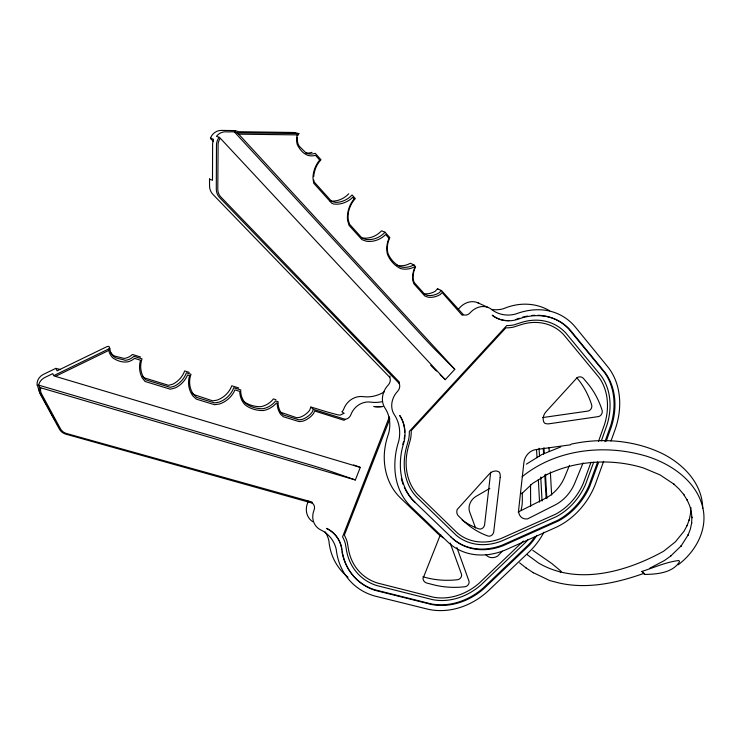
<?xml version="1.0" encoding="UTF-8"?>
<svg xmlns="http://www.w3.org/2000/svg" width="741" height="741" viewBox="0 0 741 741"><rect width="100%" height="100%" fill="white"/><g stroke="black" fill="none" stroke-linecap="round" stroke-linejoin="round"><path stroke-width="1.11" d="M213.408 141.559L210.416 138.187L213.427 139.234L212.602 143.726L212.491 180.341L209.518 179.016L209.555 185.889A12.013 11.439 -83.2 0 0 212.917 194.374L389.72 377.271A6.771 5.891 -56.8 0 1 388.182 385.079A18.33 15.793 -56.2 0 0 385.033 408.134A35.707 30.64 -47.9 0 1 388.636 433.457A69.395 58.298 -50.5 0 0 384.273 455.187A69.228 57.659 -54.9 0 0 400.557 498.026L436.838 532.723A69.061 56.066 -54.3 0 0 443.09 537.734M702.709 508.456C702.449 481.298 679.682 460.393 656.1 450.787L655.711 450.639C629.072 439.682 599.08 438.033 571.061 444.155M690.779 508.298L690.797 507.622L690.464 513.976L689.13 520.265L689.287 519.636L686.99 525.786L687.278 525.23L684.045 531.204L675.347 541.875L663.575 551.267C626.451 571.839 577.406 585.696 538.735 563.141L526.897 554.463M60.567 369.564L55.844 368.351L57.076 370.843L106.482 346.871C111.678 344.435 108.103 350.428 109.362 352.605A15.894 15.339 -15.3 0 0 113.188 358.172C117.319 360.876 122.737 362.738 127.711 361.849A15.894 15.339 -15.3 0 0 133.954 358.876L134.547 358.357L140.568 360.246L139.938 362.608A25.25 24.231 -27.4 0 0 142.04 377.604L145.014 381.439L170.337 389.201L175.404 387.867A25.25 24.231 -27.4 0 0 186.528 377.197L187.529 374.992L189.631 375.659L188.992 377.975A24.685 23.462 -37.7 0 0 192.753 395.796L196.319 399.13L214.621 404.725L219.493 404.002A24.685 23.462 -37.7 0 0 233.915 392.035L234.906 389.877L239.778 391.405L239.815 393.026A21.739 20.396 -44.8 0 0 244.891 404.651C249.856 408.81 257.349 410.885 263.777 410.495A21.739 20.396 -44.8 0 0 275.356 404.169L276.449 402.919L277.227 403.169L277.254 404.762A21.406 19.831 -48 0 0 280.552 414.219L283.294 416.711L299.142 421.62L302.939 421.157A21.406 19.831 -48 0 0 311.785 415.581L313.647 413.45L314.592 410.986L344.111 420.304L345.149 419.313A6.66 6.067 -51 0 0 350.891 414.682A18.053 16.293 -52 0 1 370.593 402.104A35.346 32.484 -53.3 0 0 381.856 401.742M490.709 472.147L484.568 525.017A4.316 3.455 -52.3 0 1 478.964 528.907A105.676 85.308 -57.8 0 1 462.189 520.108M46.285 404.382L39.264 391.507L37.383 385.227M389.72 377.271L390.007 376.085M603.637 461.337L595.894 482.752A65.254 51.657 -56.5 0 1 555.241 527.703L507.029 549.266A70.247 56.594 -54.3 0 1 447.851 542.023L411.236 506.955A70.451 58.252 -54.9 0 1 394.87 463.533A70.339 57.529 -59 0 1 398.778 441.015A36.328 31.641 -56.2 0 0 394.342 414.71A18.618 15.95 -56.1 0 1 397.593 391.331A6.882 5.956 -56.7 0 0 399.167 383.412L399.464 382.208L220.874 197.004A11.032 10.476 -81.7 0 1 217.798 189.205L218.104 143.81A11.272 10.606 -89.9 0 1 220.234 138.419L219.28 137.344L216.446 136.344L217.261 135.381A12.421 11.699 89.5 0 1 225.57 131.796C229.701 132.417 235.638 130.37 238.713 134.177L454.789 369.314L445.258 379.67L440.117 374.668M38.643 385.135L38.949 384.005A11.773 11.05 -6.6 0 1 44.812 377.493L52.759 373.64L53.713 375.641L55.418 376.372L360.265 467.395L355.365 479.964L40.755 387.812L39.514 387.21L38.643 385.135L309.238 464.588A165.901 35.225 21.4 0 1 328.532 470.581L355.365 479.964M39.514 387.21L39.44 387.497A11.837 11.106 -7 0 0 40.523 394.555L59.299 428.974A11.615 10.819 -12.6 0 0 66.042 434.217L312.193 503.093A6.604 5.891 -41.8 0 1 314.064 510.077A17.895 15.857 -43.2 0 0 320.955 530.037A34.725 31.002 -41.7 0 1 336.219 549.294A67.977 59.021 -51.9 0 0 341.879 568.921A68.061 58.808 -46.8 0 0 376.196 596.385L426.964 608.972A68.181 57.779 -48.9 0 0 489.116 590.04L529.018 552.036A63.911 53.945 -52.4 0 0 543.913 532.223M40.755 387.812L40.709 387.96A10.68 10.022 -7 0 0 41.135 393.128L60.447 428.752A10.504 9.781 -12.6 0 0 66.551 433.513L311.952 502L312.193 503.093M402.752 444.294L403.678 441.404M210.472 138.187L210.555 137.937A12.301 11.597 88.7 0 1 221.318 130.407L235.119 130.592L238.667 131.722L294.325 132.482L298.873 133.575L297.706 135.603M211.037 139.03L211.278 138.289M549.692 310.803A69.172 56.807 -61.1 0 0 523.285 304.199A69.506 58.4 -72.5 0 0 503.676 308.645A35.763 29.279 -67.9 0 1 491.542 309.395A18.636 15.681 -63.5 0 0 470.127 312.813A6.891 5.854 -64.5 0 1 463.44 314.758L462.162 315.258L442.127 292.538L440.265 294.538L437.801 295.779A22.295 19.303 -66.7 0 1 428.066 297.215L424.732 295.918L413.821 283.72L412.663 279.978A22.295 19.303 -66.7 0 1 414.145 269.103L414.83 267.51L414.293 266.908L412.839 267.631A22.749 19.97 -69.2 0 1 400.409 268.483C394.638 265.732 389.405 259.915 387.311 253.848A22.749 19.97 -69.2 0 1 388.312 239.973L389.016 238.352L385.644 234.545L383.838 236.212A25.981 23.212 -72.5 0 1 366.35 241.233L361.932 239.639L349.067 225.394L347.575 220.392A25.981 23.212 -72.5 0 1 352.559 200.959L354.161 198.986L352.688 197.319L350.836 199.014A26.704 24.175 -77.5 0 1 336.544 204.22L333.431 204.007L331.635 203.117L313.684 183.194L312.934 177.951A26.704 24.175 -77.5 0 1 318.093 162.122L319.732 160.102L315.481 155.304L314.73 155.517A16.886 15.376 -83.3 0 1 308.024 155.406C303.171 153.757 299.503 149.163 297.326 144.662A16.886 15.376 -83.3 0 1 296.659 137.298L297.391 134.566L298.873 133.575L237.194 132.815M591.022 462.199L583.121 483.771A52.222 41.366 -56.5 0 1 555.528 514.245L500.999 538.522A57.011 45.961 -54.3 0 1 457.327 532.964L417.368 494.182A56.862 47.044 -54.9 0 1 408.615 446.026L410.542 439.024A43.96 37.856 -52.2 0 0 411.246 430.641L505.862 327.846A43.997 36.633 -66.5 0 0 513.494 327.105L519.849 325.058A56.816 46.35 -61 0 1 563.577 334.552L599.006 377.401A56.918 45.349 -59.5 0 1 604.536 424.417L598.459 441.516M593.661 462.227L585.427 484.651A54.686 43.311 -56.5 0 1 556.565 516.542L501.777 540.976A59.521 47.97 -54.3 0 1 456.197 535.234L416.016 496.331A59.437 49.165 -54.9 0 1 406.828 445.98L408.689 439.265A41.357 35.605 -52.2 0 0 409.347 431.373L506.733 325.568A41.394 34.457 -66.5 0 0 513.921 324.882L520.025 322.909A59.382 48.434 -61 0 1 565.716 332.876L601.247 375.965A59.419 47.331 -59.5 0 1 606.972 425.019L601.34 440.876M597.654 461.976L588.91 485.753A59.456 47.091 -56.5 0 1 557.593 520.367L502.37 545.07A64.356 51.87 -54.3 0 1 453.094 538.957M604.971 441.682L610.677 425.649A64.254 51.185 -59.5 0 0 604.563 372.63L568.866 329.115A64.347 52.481 -61 0 0 544.681 315.972M598.543 462.495L589.79 486.3A59.521 47.118 -56.5 0 1 558.436 520.951L503.158 545.691A64.43 51.907 -54.3 0 1 453.853 539.587L450.973 537.049M606.258 441.108L611.584 426.131A64.328 51.222 -59.5 0 0 605.48 373.056L569.764 329.504A64.421 52.518 -61 0 0 535.613 315.675A65.829 53.408 -55.3 0 0 522.775 317.639L516.366 319.751A36.263 30.853 -65.7 0 1 492.219 315.212A36.226 30.149 -66.5 0 0 509.549 320.584M610.982 440.997L614.854 430.299A70.126 55.844 -59.5 0 0 607.611 366.628L575.627 327.402A70.386 57.381 -61 0 0 536.243 309.766A70.108 55.066 -51.1 0 0 515.68 314.027A36.355 30.946 -66 0 1 491.487 309.414M344.204 413.228L340.073 415.155L337.553 414.765A89.207 11.921 20.7 0 1 315.425 408.356L310.803 407.022L309.645 410.319A19.868 18.432 -47.9 0 1 299.809 417.35L296.669 417.729L279.903 412.015M389.358 416.914L342.564 536.873A39.551 34.651 -40 0 1 345.297 543.422L346.371 549.535A57.418 49.628 -46.8 0 0 376.743 585.547L432.725 599.682A57.77 48.971 -48.9 0 0 480.687 585.177L525.999 541.949A53.565 45.229 -52.4 0 0 528.148 539.467M389.849 418.878L344.343 535.197A42.033 36.846 -40 0 1 347.242 542.153L348.363 548.535A54.936 47.489 -46.8 0 0 377.391 583.01L433.124 597.144A55.334 46.915 -48.9 0 0 479.094 583.26L523.424 541.041M569.496 465.311L564.744 476.889A34.818 27.667 -56.5 0 1 545.191 498.461L518.154 512.05M583.074 462.949L574.738 483.197A35.272 27.852 -56.4 0 1 554.935 505.056L527.62 518.867A11.189 8.836 -54.5 0 1 518.672 509.613L523.887 462.532A12.68 10.115 -56.8 0 1 535.623 449.639L570.626 444.795M345.149 419.313L313.415 409.375L311.998 412.366A19.988 18.516 -47.9 0 1 302.106 419.434L298.956 419.823L283.47 415.016L281.2 412.941A19.988 18.516 -47.9 0 1 278.088 401.696L275.606 400.918A20.294 19.044 -44.8 0 1 263.129 408.708C257.155 408.967 250.152 407.031 245.493 403.243A20.294 19.044 -44.8 0 1 240.705 389.923L233.758 387.738A23.212 22.063 -37.7 0 1 218.697 402.243L214.519 402.9L196.606 397.408L191.808 392.489M219.16 137.289L218.956 137.53A12.495 11.763 -90 0 0 216.483 145.143L216.298 189.066A12.199 11.587 -81.8 0 0 219.688 197.68L399.167 383.412M463.44 314.758L441.525 290.583L437.551 288.74L435.18 291.306A20.692 17.96 -66.8 0 1 423.982 293.714M295.02 133.074L295.464 132.611M521.673 493.738L532.668 483.382L547.377 474.351M502.361 551.147L497.646 556.093A10.92 9.124 -50.7 0 1 485.818 554.657M522.127 476.75C556.389 448.805 605.48 443.766 646.967 456.336L647.31 456.447C672.383 464.422 698.078 482.4 703.246 509.827C707.136 531.241 694.882 552.304 678.126 564.846M526.36 464.162L541.903 454.502L560.789 446.906M441.525 290.583L438.82 293.01A20.813 18.025 -66.7 0 1 427.566 295.437L424.797 294.362L414.136 282.441L413.182 279.329A20.813 18.025 -66.7 0 1 415.608 266.769L413.904 264.843L410.347 263.268A21.109 18.571 -69.3 0 1 396.592 265.13M489.866 488.347L476.046 496.377A12.402 10.531 -52.1 0 0 469.683 512.05L475.574 528M679.302 560.956L679.562 561.613C672.921 572.932 656.609 574.34 644.577 574.414L641.863 571.459C653.942 567.597 666.057 562.076 678.626 560.539M55.844 368.351L43.413 374.372A11.661 10.948 -6.1 0 0 37.069 385.079L37.106 385.311M53.713 375.641L110.038 348.289L110.02 350.206A14.366 13.866 -15.2 0 0 113.947 356.699L115.892 357.912L125.525 360.311A14.366 13.866 -15.2 0 0 133.908 356.319L142.031 358.876A23.74 22.786 -27.3 0 0 143.05 376.502L145.532 379.753L170.226 387.339L174.422 386.172A23.74 22.786 -27.3 0 0 186.389 372.834L190.993 374.279A23.212 22.063 -37.7 0 0 193.558 394.518M55.418 376.372L108.89 350.382M649.625 568.319L664.408 560.539L670.901 555.926L670.512 556.213L681.266 545.811L680.914 546.265L688.315 534.613L688.056 535.187L690.371 529.046L691.714 522.757L691.575 523.415L691.927 517.061L691.937 517.746L691.26 511.392L691.418 512.059L689.714 505.77L686.981 499.629L687.278 500.231L683.535 494.284L683.943 494.793L679.201 489.125L673.523 483.817L673.986 484.169L659.99 474.879L643.457 467.96C611.992 458.309 576.804 460.272 547.025 474.518M515.847 319.51L519.339 318.204M643.873 573.377C616.994 582.982 587.252 589.456 558.909 582.954L549.692 580.546L533.094 572.571M235.119 130.592L235.601 131.389M542.551 417.581L588.215 411.033A4.298 3.39 -60.5 0 0 591.679 404.984A105.722 85.623 -56.3 0 0 577.082 378.095M238.713 134.177L297.289 134.881M329.884 200.931L332.616 201.126A24.962 22.638 -77.8 0 0 348.761 193.744M641.863 571.459L641.956 571.468A5.613 1.927 67.5 0 1 642.743 571.959M422.87 576.794L425.945 577.591A103.332 88.864 -52.6 0 0 457.558 579.721A4.177 3.501 -47.9 0 0 461.504 574.238L450.204 543.07M140.558 357.014L132.482 354.467A14.283 13.783 -14.6 0 1 124.145 358.44L114.568 356.05L112.632 354.837A14.283 13.783 -14.6 0 1 110.631 352.521M189.251 372.362L184.666 370.926A23.592 22.665 -26.9 0 1 172.773 384.181L168.596 385.339L144.041 377.78L142.707 376.4M238.704 387.96L231.785 385.774A23.073 21.952 -37.5 0 1 216.817 400.186L212.658 400.844L193.512 394.49M275.902 399.686L273.429 398.908A20.174 18.96 -44.7 0 1 261.017 406.652C255.08 406.902 248.115 404.975 243.474 401.205M437.551 288.74L437.783 289.481M353.642 464.959L360.265 467.395M413.904 264.843A21.239 18.645 -69.2 0 1 400.084 266.723C394.786 264.074 389.877 258.665 387.858 253.052A21.239 18.645 -69.2 0 1 389.849 237.648L385.042 232.211L381.578 230.803A24.286 21.73 -72.7 0 1 362.516 237.963M477.575 302.661L488.282 307.552M532.788 550.322L551.767 563.484L561.076 571.283A5.437 2.019 -71.8 0 1 560.326 572.636M519.571 562.799L526.388 568.19M525.971 567.921L533.474 572.812M343.537 413.061L341.925 411.764L342.323 411.375A6.558 5.993 -51 0 0 343.778 408.995A17.775 16.107 -52 0 1 363.192 396.63A34.771 31.372 -61 0 0 384.347 391.813M310.85 407.161L313.415 409.375M451.732 537.679L412.487 499.842A64.402 53.278 -54.9 0 1 408.8 495.21M454.789 369.314L434.513 349.011A172.431 27.204 42.4 0 1 420.758 334.432L234.388 131.907M436.458 371.065L430.641 365.257M415.312 502.602L413.219 500.444A64.486 53.315 -54.9 0 1 400.39 462.801A64.495 53.834 -57.8 0 1 402.937 445.628L404.114 441.738A36.235 31.492 -56.4 0 0 399.742 415.497A36.189 31.15 -52.2 0 1 404.734 432.188M220.346 138.289L445.258 379.67M210.083 179.748L209.518 179.016M47.368 406.364L54.389 419.249M644.577 574.414L644.466 574.201A5.613 1.927 67.5 0 0 643.179 572.376M54.223 418.572L54.936 420.24M456.864 547.506L469.007 581.185A4.233 3.538 -48 0 1 465.005 586.742A104.75 89.698 -52.6 0 1 433.059 584.668L426.835 583.056A6.928 5.854 -46.6 0 1 423 578.526L439.663 536.558A8.586 7.308 -49 0 1 440.728 534.594M313.786 180.082L314.286 182.11L331.783 201.543L335.877 202.404A25.111 22.739 -77.6 0 0 352.105 194.966L355.319 198.607A24.425 21.832 -72.5 0 0 349.483 208.443M341.703 549.924L341.369 547.247A34.605 30.325 -40 0 0 326.485 528.361A34.66 30.927 -42.2 0 1 341.684 547.599L342.175 551.221A62.318 54.677 -48.7 0 0 346.908 566.031A62.3 53.824 -46.8 0 0 375.363 590.42L431.846 604.554A62.54 53 -48.9 0 0 483.688 588.808L529.417 545.154A58.298 49.212 -52.4 0 0 536.892 535.354M539.059 448.268L539.531 456.317M540.745 477.019L542.06 501.009M536.558 449.667L537.04 457.697M538.337 479.51L539.55 502.139M543.959 447.703L544.283 453.473M545.478 474.231L546.858 498.452M543.283 448.407L543.607 454.168M544.802 474.907L546.126 497.952M548.998 447.647L549.192 451.112M550.35 471.924L551.637 495.044M522.275 492.487L522.34 500.49A34.105 28.862 -52.5 0 1 521.108 509.836M530.537 484.484L530.639 506.446M312.804 521.766A17.617 15.672 -43.1 0 1 307.608 502.972A6.502 5.826 -41.6 0 0 308.061 501.018M348.038 577.239A66.875 58.085 -46.7 0 1 334.126 559.89A67.014 57.798 -41.8 0 1 328.921 541.004A34.132 29.455 -37.4 0 0 325.077 531.76M382.828 406.522A35.262 32.363 -53.2 0 1 373.844 406.503A35.235 31.983 -57 0 0 382.708 406.429M57.576 424.324A11.439 10.67 -11.8 0 1 57.168 423.741M242.955 400.612A20.174 18.96 -44.7 0 1 241.992 399.353M341.99 551.841A62.225 53.778 -46.8 0 0 374.807 589.79L431.234 603.924A62.466 52.954 -48.9 0 0 483.03 588.206L528.703 544.607A58.233 49.175 -52.4 0 0 534.604 537.188M457.419 309.488A6.78 5.789 -64.7 0 0 459.642 307.811A18.349 15.524 -63.7 0 1 479.223 303.467M404.642 435.254A36.189 31.15 -52.2 0 1 404.16 439.107M313.721 176.701A25.111 22.739 -77.6 0 1 320.983 159.787L315.258 153.313A15.265 13.903 -83.3 0 1 306.255 153.155L299.132 146.079L298.039 143.921A15.265 13.903 -83.3 0 1 297.437 137.27M312.063 152.313A15.172 13.829 -83.7 0 1 306.042 152.933M522.414 317.25A64.347 52.481 -61 0 1 524.471 316.713M525.499 316.472A64.347 52.481 -61 0 1 527.555 316.064M531.668 315.49A64.347 52.481 -61 0 1 534.733 315.286M537.762 315.277A64.347 52.481 -61 0 1 543.709 315.814M385.042 232.211A24.425 21.832 -72.5 0 1 365.887 239.426L362.071 238.102L349.483 224.143L348.242 219.827A24.425 21.832 -72.5 0 1 348.52 212.195M348.705 211.25A24.425 21.832 -72.5 0 1 349.187 209.37M408.235 494.386A64.402 53.278 -54.9 0 1 405.67 490.06M405.216 489.162A64.402 53.278 -54.9 0 1 404.336 487.319M403.16 484.457A64.402 53.278 -54.9 0 1 401.307 478.464M500.184 477.445L493.691 532.075A4.372 3.483 -52.3 0 1 488.023 536.039A107.093 85.937 -57.8 0 1 462.764 520.163L458.346 515.81A7.178 5.826 -52.3 0 1 457.178 509.521L489.143 474.11A8.836 7.141 -54.8 0 1 498.591 471.674L499.554 472.563A10.754 8.707 -54.7 0 1 500.184 477.445M576.924 377.882L545.95 411.839A8.827 7.067 -59.3 0 0 543.801 422.083L544.626 423.13A10.735 8.596 -59.5 0 0 549.081 423.787L598.626 416.553A4.363 3.409 -60.4 0 0 602.137 410.421A107.139 86.262 -56.3 0 0 587.502 383.254L583.528 378.512A7.16 5.687 -61.5 0 0 577.823 377.271L576.924 377.882"/></g></svg>
